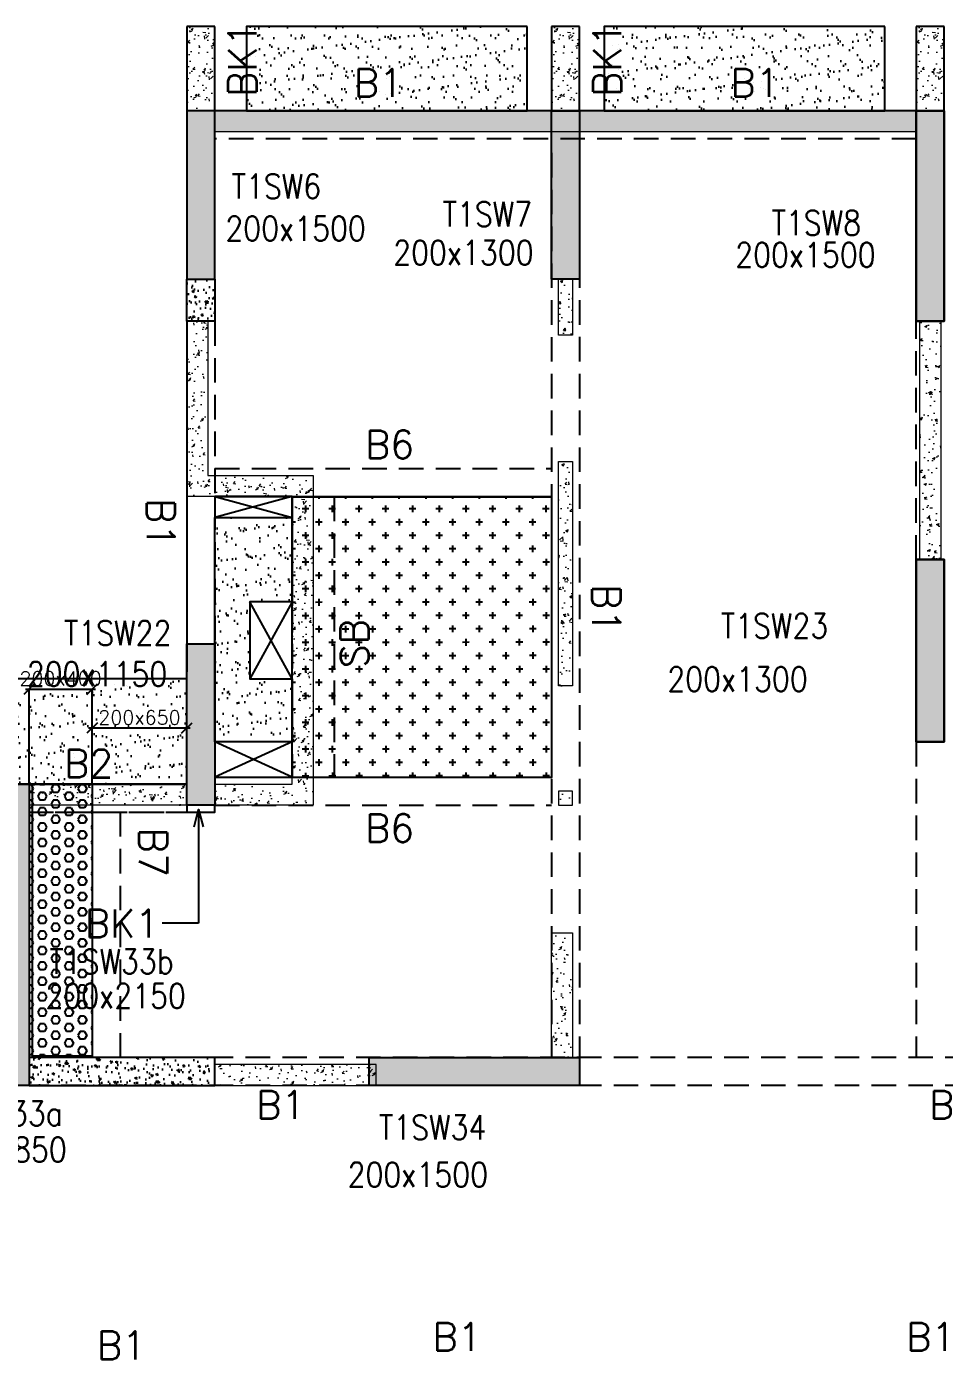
# Model space of a CAD drawing. Header units: millimetres. Extents: x 1078357 to 2594950, y -4969473 to -4636555.
# Drawn here: x 1941234 to 1947776, y -4662105 to -4652604 of the extents above; entities that cross this region are included whole.
import ezdxf

# ---------------------------------------------------------------- set-up
doc = ezdxf.new("R2010")
doc.units = ezdxf.units.MM
doc.header["$PDMODE"] = 35
for name, pattern in [('CONTINOUS', [0]), ('HIDDEN', [0.375, 0.25, -0.125]), ('New Retail block$0$CONTINOUS', [0])]:
    doc.linetypes.add(name, pattern=pattern)
doc.layers.get('0').update_dxf_attribs({"lineweight": 0})
doc.layers.get('Defpoints').update_dxf_attribs({"lineweight": 0})
for name, color, linetype, lineweight in [('A-_ANOTDIMA_D-', 6, 'Continuous', 13), ('COL. NO.', 30, 'Continuous', 25), ('COL. SIZE', 7, 'Continuous', 25), ('DIM', 9, 'Continuous', 25), ('HATCH', 8, 'Continuous', 30), ('RCC UPSTAND', 43, 'Continuous', 30), ('S-NON STR RCC WALL', 8, 'Continuous', 0)]:
    doc.layers.add(name, color=color, linetype=linetype, lineweight=lineweight)
for name, color, linetype in [('B-200x325', 201, 'HIDDEN'), ('B-200x375', 41, 'HIDDEN'), ('B-200x400', 44, 'HIDDEN'), ('B-200x650', 241, 'HIDDEN'), ('B-300xSLAB THK.', 151, 'Continuous'), ('BK1-200x650', 241, 'HIDDEN'), ('DC BEAM NO.', 7, 'Continuous'), ('DROP SLAB', 8, 'Continuous'), ('NON STR. RCC WALL', 6, 'Continuous'), ('S-COLUMN_SHEAR WALL', 1, 'Continuous'), ('S-PROJECTION', 54, 'New Retail block$0$CONTINOUS'), ('SLAB FOLD', 8, 'Continuous')]:
    doc.layers.add(name, color=color, linetype=linetype)
doc.styles.add('Roman', font='romans')
doc.styles.add('ROMANS', font='romans.shx', dxfattribs={"width": 0.85})
doc.dimstyles.new('HARESH', dxfattribs={"dimtxt": 150, "dimasz": 75, "dimexe": 0, "dimexo": 0, "dimgap": 25, "dimtad": 1, "dimdec": 0, "dimdsep": 46, "dimtxsty": 'Roman', "dimblk": 'OBLIQUE', "dimcen": 225, "dimdle": 25, "dimclrd": 2, "dimclre": 2, "dimclrt": 7, "dimadec": 8, "dimazin": 1, "dimtfac": 1, "dimtdec": 0, "dimtmove": 0, "dimatfit": 0, "dimfxl": 1, "dimlwd": -1, "dimlwe": -1, "dimarcsym": 0})
pattern_1 = [(50, (-4410069.28, 23210408.14), (182.184669, -15.9390855), [19.05, -209.55]), (355, (-4410069.28, 23210408.14), (-35.2434214, 191.0568452), [15.24, -167.6405842]), (100.4514447, (-4410054.1, 23210406.81), (146.9412471, 175.1177519), [16.1900088, -178.0902446]), (46.1842, (-4410069.28, 23210458.94), (271.0790409, -42.042328), [28.575, -314.325]), (96.6355576, (-4410046.7, 23210455.44), (237.404134, 247.4261246), [24.2850231, -267.1356082]), (351.1841512, (-4410069.28, 23210458.94), (237.404134, 247.4261246), [22.859967, -251.459732]), (21, (-4410043.88, 23210446.24), (151.6143913, -102.2651982), [19.05, -209.55]), (326, (-4410043.88, 23210446.24), (61.8020283, 184.1879661), [15.24, -167.64]), (71.451445, (-4410031.24, 23210437.72), (213.4164193, 81.9227689), [16.1900088, -178.0899376]), (37.5, (-4410069.28, 23210408.14), (3.08860325, 84.55503887), [0, -165.608, 0, -170.18, 0, -168.275]), (7.5, (-4410069.28, 23210408.14), (66.8196625, 100.18057482), [0, -97.028, 0, -161.798, 0, -64.135]), (327.5, (-4410125.92, 23210408.14), (135.59059517, -5.728744), [0, -63.5, 0, -198.12, 0, -262.89]), (317.5, (-4410151.32, 23210408.14), (148.1291814, 25.42649103), [0, -82.55, 0, -131.572, 0, -186.69])]

# ---------------------------------------------------------------- blocks, each defined once
blk = doc.blocks.new('_Oblique')
at = {"color": 0, "linetype": 'ByBlock', "lineweight": -2}
blk.add_line((-0.5, -0.5), (0.5, 0.5), dxfattribs=at)
blk = doc.blocks.new('*D1474')
at = {"layer": 'Defpoints', "color": 0, "ltscale": 700, "transparency": 16777216}
for p in [(1941701.3, -4657327.1), (1941251.2, -4658003.8, 0), (1941701.3, -4658003.8, 0)]:
    blk.add_point(p, dxfattribs=at)
at = {"layer": 'DIM', "color": 2, "ltscale": 700, "transparency": 16777216}
for p, q in [((1941226.2, -4657327.1), (1941726.3, -4657327.1)), ((1941251.2, -4658003.8), (1941251.2, -4657327.1)), ((1941701.3, -4658003.8), (1941701.3, -4657327.1))]:
    blk.add_line(p, q, dxfattribs=at)
at = {"layer": 'DIM', "color": 2, "ltscale": 700, "transparency": 16777216, "xscale": 75, "yscale": 75, "zscale": 75, "rotation": 180}
blk.add_blockref('_Oblique', (1941251.2, -4657327.1), dxfattribs=at)
at = {"layer": 'DIM', "color": 2, "ltscale": 700, "transparency": 16777216, "xscale": 75, "yscale": 75, "zscale": 75}
blk.add_blockref('_Oblique', (1941701.3, -4657327.1), dxfattribs=at)
at = {"layer": 'DIM', "color": 7, "ltscale": 700, "transparency": 16777216, "insert": (1941476.3, -4657252.1), "char_height": 150, "attachment_point": 5, "style": 'Roman'}
blk.add_mtext('{\\H0.666667x;200x400}', dxfattribs=at)
blk = doc.blocks.new('*D1475')
at = {"layer": 'Defpoints', "color": 0, "ltscale": 700, "transparency": 16777216}
for p in [(1942376.2, -4657603.7), (1941701.3, -4658003.8, 0), (1942376.2, -4658003.8, 0)]:
    blk.add_point(p, dxfattribs=at)
at = {"layer": 'DIM', "color": 2, "ltscale": 700, "transparency": 16777216}
for p, q in [((1941676.3, -4657603.7), (1942401.2, -4657603.7)), ((1941701.3, -4658003.8), (1941701.3, -4657603.7)), ((1942376.2, -4658003.8), (1942376.2, -4657603.7))]:
    blk.add_line(p, q, dxfattribs=at)
at = {"layer": 'DIM', "color": 2, "ltscale": 700, "transparency": 16777216, "xscale": 75, "yscale": 75, "zscale": 75, "rotation": 180}
blk.add_blockref('_Oblique', (1941701.3, -4657603.7), dxfattribs=at)
at = {"layer": 'DIM', "color": 2, "ltscale": 700, "transparency": 16777216, "xscale": 75, "yscale": 75, "zscale": 75}
blk.add_blockref('_Oblique', (1942376.2, -4657603.7), dxfattribs=at)
at = {"layer": 'DIM', "color": 7, "ltscale": 700, "transparency": 16777216, "insert": (1942038.8, -4657528.7), "char_height": 150, "attachment_point": 5, "style": 'Roman'}
blk.add_mtext('{\\H0.666667x;200x650}', dxfattribs=at)
blk = doc.blocks.new('G$CD63B60BD')
at = {"layer": 'COL. NO.', "linetype": 'Continuous', "style": 'ROMANS', "width": 0.85}
for s, p in [('T1SW6', (13370.2, 15274.3, -320.4)), ('T1SW7', (14874.5, 15075.4, -320.4)), ('T1SW8', (17218.7, 15013.4, -320.4)), ('T1SW22', (12175.1, 12089.1, -320.4)), ('T1SW23', (16857.3, 12140.3, -320.4)), ('T1SW33b', (12070.9, 9747.2, -320.4)), ('T1SW33a', (11279.4, 8663.7, -320.4)), ('T1SW34', (14420.4, 8565.4, -320.4))]:
    blk.add_text(s, height=175, dxfattribs=at).set_placement(p)
at = {"layer": 'COL. SIZE', "linetype": 'Continuous', "style": 'ROMANS', "width": 0.85}
for s, p in [('200x1500', (13325.1, 14973.2, -320.4)), ('200x1300', (14521.5, 14801.5, -320.4)), ('200x1500', (16959.4, 14785.6, -320.4)), ('200x1150', (11909.6, 11797.3, -320.4)), ('200x1300', (16475.4, 11760.5, -320.4)), ('200x2150', (12042.4, 9502, -320.4)), ('200x2850', (11193.5, 8406.3, -320.4)), ('200x1500', (14196.5, 8227.7, -320.4))]:
    blk.add_text(s, height=175, dxfattribs=at).set_placement(p)

msp = doc.modelspace()

# ---------------------------------------------------------------- hatches: boundary and pattern name
at = {"layer": 'DROP SLAB'}
h = msp.add_hatch(dxfattribs=at)
h.set_pattern_fill('CROSS', color=8, scale=15, angle=0.03079)
h.set_pattern_definition([(180.03079016, (-2432315.24, 14068521.8), (-95.1987999, -95.3011726), [47.625, -142.875]), (270.03079016, (-2432339.07, 14068545.6), (95.3011726, -95.1987999), [47.625, -142.875])])
h.paths.add_polyline_path([(1943126.2, -4655956.6), (1944976.2, -4655956.6), (1944976.2, -4657956.4), (1943126.2, -4657956.4)])
at = {"layer": 'HATCH'}
h = msp.add_hatch(dxfattribs=at)
h.set_pattern_fill('AR-SAND', color=8, scale=3, angle=179.97015)
h.set_pattern_definition([(37.4701541, (-910907.12, 9334366.43), (-4.7236114, 146.8264517), [0, -115.824, 0, -129.54, 0, -123.825]), (7.4701541, (-910907.12, 9334366.43), (134.9689868, 214.9772528), [0, -62.484, 0, -104.394, 0, -40.005]), (327.4701541, (-911000.84, 9334366.48), (237.2979035, 0.3075449), [0, -38.1, 0, -137.16, 0, -179.07]), (317.4701541, (-911000.84, 9334366.48), (229.1017424, 66.759465), [0, -19.05, 0, -89.916, 0, -102.87])])
h.paths.add_polyline_path([(1944801.4, -4652603.8), (1942801.4, -4652603.8), (1942801.4, -4653203.8), (1944801.4, -4653203.8)])
h = msp.add_hatch(dxfattribs=at)
h.set_pattern_fill('AR-SAND', color=8, scale=3, angle=179.97015)
h.set_pattern_definition([(37.4701541, (-913457.12, 9334366.43), (-4.7236114, 146.8264517), [0, -115.824, 0, -129.54, 0, -123.825]), (7.4701541, (-913457.12, 9334366.43), (134.9689868, 214.9772528), [0, -62.484, 0, -104.394, 0, -40.005]), (327.4701541, (-913550.84, 9334366.48), (237.2979035, 0.3075449), [0, -38.1, 0, -137.16, 0, -179.07]), (317.4701541, (-913550.84, 9334366.48), (229.1017424, 66.759465), [0, -19.05, 0, -89.916, 0, -102.87])])
h.paths.add_polyline_path([(1947351.4, -4652603.8), (1945351.4, -4652603.8), (1945351.4, -4653203.8), (1947351.4, -4653203.8)])
h = msp.add_hatch(dxfattribs=at)
h.set_pattern_fill('AR-SAND', color=8, scale=3, angle=179.97015)
h.set_pattern_definition([(37.47015413, (-3092306.78, 18702404.82), (-4.72361136, 146.8264517), [0, -115.824, 0, -129.54, 0, -123.825]), (7.4701541, (-3092306.78, 18702404.82), (134.9689868, 214.9772528), [0, -62.484, 0, -104.394, 0, -40.005]), (327.4701541, (-3092400.51, 18702404.87), (237.2979035, 0.3075449), [0, -38.1, 0, -137.16, 0, -179.07]), (317.4701541, (-3092400.5, 18702404.87), (229.1017424, 66.759465), [0, -19.05, 0, -89.916, 0, -102.87])])
h.paths.add_polyline_path([(1942576.2, -4656103.8), (1943126.2, -4656103.8), (1943126.2, -4656703.8), (1942826.2, -4656703.8), (1942826.2, -4657253.8), (1943126.2, -4657253.7), (1943126.2, -4657703.8), (1942576.2, -4657703.8)])
h = msp.add_hatch(dxfattribs=at)
h.set_pattern_fill('AR-SAND', color=8, scale=3, angle=179.97015)
h.set_pattern_definition([(37.4701541, (-2002831.74, 14018385.62), (-4.72361136, 146.8264517), [0, -115.824, 0, -129.54, 0, -123.825]), (7.4701541, (-2002831.74, 14018385.62), (134.9689868, 214.9772528), [0, -62.484, 0, -104.394, 0, -40.005]), (327.4701541, (-2002925.47, 14018385.67), (237.2979035, 0.3075449), [0, -38.1, 0, -137.16, 0, -179.07]), (317.4701541, (-2002925.47, 14018385.67), (229.1017424, 66.759465), [0, -19.05, 0, -89.916, 0, -102.87])])
h.paths.add_polyline_path([(1942376.2, -4657253.8), (1939926.2, -4657253.8), (1939926.5, -4658003.8), (1942376.5, -4658003.8)])
h = msp.add_hatch(dxfattribs=at)
h.set_pattern_fill('AR-SAND', color=8, scale=3, angle=179.97015)
h.set_pattern_definition([(37.4701541, (-2002831.83, 14018385.62), (-4.72361136, 146.8264517), [0, -115.824, 0, -129.54, 0, -123.825]), (7.4701541, (-2002831.83, 14018385.62), (134.9689868, 214.9772528), [0, -62.484, 0, -104.394, 0, -40.005]), (327.4701541, (-2002925.56, 14018385.67), (237.2979035, 0.3075449), [0, -38.1, 0, -137.16, 0, -179.07]), (317.4701541, (-2002925.56, 14018385.67), (229.1017424, 66.759465), [0, -19.05, 0, -89.916, 0, -102.87])])
h.paths.add_polyline_path([(1942376.4, -4657403.8), (1939926.4, -4657403.8), (1939926.4, -4658003.8), (1942376.4, -4658003.8)])
at = {"layer": 'RCC UPSTAND'}
h = msp.add_hatch(dxfattribs=at)
h.set_pattern_fill('AR-CONC', color=8, scale=20, angle=90)
h.set_pattern_definition([(140, (-1265623.9, -7193148.3), (12.550427, 143.4520365), [15, -165]), (85, (-1265623.9, -7193148.3), (-150.438427, -27.7502667), [12, -132]), (190.4514445, (-1265622.85, -7193136.35), (-137.887998, 115.7017693), [12.7480384, -140.2284224]), (136.1842, (-1265663.9, -7193148.3), (33.103856, 213.448266), [22.5, -247.5]), (186.6356355, (-1265661.14, -7193130.51), (-194.82372, 186.932389), [19.122068, -210.342752]), (81.184164, (-1265663.9, -7193148.3), (-194.82372, 186.932389), [18, -198]), (111, (-1265653.9, -7193128.3), (80.523778, 119.3814104), [15, -165]), (56, (-1265653.9, -7193128.3), (-145.030009, 48.6630664), [12, -132]), (161.4514447, (-1265647.19, -7193118.35), (-64.5062306, 168.0444753), [12.748038, -140.2284224]), (127.5, (-1265623.897, -7193148.3), (-66.57877077, 2.43197106), [0, -130.4, 0, -134, 0, -132.5]), (97.5, (-1265623.9, -7193148.3), (-78.8823424, 52.6139075), [0, -76.4, 0, -127.4, 0, -50.5]), (57.5, (-1265623.897, -7193192.9), (4.51097435, 106.7644872), [0, -50, 0, -156, 0, -207]), (47.5, (-1265623.9, -7193212.9), (-20.0209965, 116.6372339), [0, -65, 0, -103.6, 0, -147])])
h.paths.add_polyline_path([(1942576.1, -4654403.8), (1942576.1, -4654703.8), (1942376.2, -4654703.8), (1942376.2, -4654403.8)])
h = msp.add_hatch(dxfattribs=at)
h.set_pattern_fill('AR-CONC', color=8, scale=20, angle=270)
h.set_pattern_definition([(320, (5153172.08, -2123311.08), (-12.550427, -143.4520365), [15, -165]), (265, (5153172.08, -2123311.08), (150.438427, 27.7502667), [12, -132]), (10.4514445, (5153171.03, -2123323.03), (137.887998, -115.7017693), [12.7480384, -140.2284224]), (316.1842, (5153212.08, -2123311.08), (-33.103856, -213.448266), [22.5, -247.5]), (6.6356355, (5153209.32, -2123328.87), (194.82372, -186.932389), [19.122068, -210.342752]), (261.184164, (5153212.08, -2123311.08), (194.82372, -186.932389), [18, -198]), (291, (5153202.08, -2123331.08), (-80.523778, -119.3814104), [15, -165]), (236, (5153202.08, -2123331.08), (145.030009, -48.6630664), [12, -132]), (341.4514447, (5153195.37, -2123341.03), (64.5062306, -168.0444753), [12.748038, -140.2284224]), (307.5, (5153172.08, -2123311.08), (66.57877077, -2.43197106), [0, -130.4, 0, -134, 0, -132.5]), (277.5, (5153172.08, -2123311.08), (78.8823424, -52.6139075), [0, -76.4, 0, -127.4, 0, -50.5]), (237.5, (5153172.08, -2123266.48), (-4.51097435, -106.7644872), [0, -50, 0, -156, 0, -207]), (227.5, (5153172.08, -2123246.48), (20.0209965, -116.6372339), [0, -65, 0, -103.6, 0, -147])])
h.paths.add_polyline_path([(1942576.2, -4659954.3), (1941251.2, -4659954), (1941251.2, -4660153.5), (1942576.2, -4660153.7)])
at = {"layer": 'S-COLUMN_SHEAR WALL', "lineweight": 25, "extrusion": (1.00316e-06, 1.91639e-11, 1)}
h = msp.add_hatch(color=1, dxfattribs=at)
h.dxf.hatch_style = 1
h.paths.add_polyline_path([(1942576.2, -4653203.8), (1942376.2, -4653203.8), (1942376.2, -4654403.8), (1942576.2, -4654403.8)])
at = {"layer": 'S-COLUMN_SHEAR WALL', "lineweight": 25}
h = msp.add_hatch(color=1, dxfattribs=at)
h.dxf.hatch_style = 1
h.paths.add_polyline_path([(1944976.2, -4654403.9), (1945176.2, -4654403.9), (1945176.2, -4653203.8), (1944976.2, -4653203.8)])
at = {"layer": 'S-COLUMN_SHEAR WALL', "lineweight": 25, "extrusion": (1.00316e-06, 1.91639e-11, 1)}
h = msp.add_hatch(color=1, dxfattribs=at)
h.dxf.hatch_style = 1
h.paths.add_polyline_path([(1947776.2, -4653203.8), (1947576.2, -4653203.8), (1947576.2, -4654703.8), (1947776.2, -4654703.8)])
at = {"layer": 'S-COLUMN_SHEAR WALL', "lineweight": 25, "extrusion": (-1.00316e-06, 2.11765e-11, 1)}
h = msp.add_hatch(color=1, dxfattribs=at)
h.dxf.hatch_style = 1
h.paths.add_polyline_path([(1947576.2, -4653203.8), (1947776.2, -4653203.8), (1947776.2, -4654703.8), (1947576.2, -4654703.8)])
at = {"layer": 'S-COLUMN_SHEAR WALL', "lineweight": 25, "extrusion": (1.00316e-06, 1.91639e-11, 1)}
h = msp.add_hatch(color=1, dxfattribs=at)
h.dxf.hatch_style = 1
h.paths.add_polyline_path([(1947776.2, -4657703.8), (1947576.2, -4657703.8), (1947576.2, -4656403.8), (1947776.2, -4656403.8)])
at = {"layer": 'S-COLUMN_SHEAR WALL', "lineweight": 25, "extrusion": (-1.00316e-06, 2.11765e-11, 1)}
h = msp.add_hatch(color=1, dxfattribs=at)
h.dxf.hatch_style = 1
h.paths.add_polyline_path([(1947576.2, -4657703.8), (1947776.2, -4657703.8), (1947776.2, -4656403.8), (1947576.2, -4656403.8)])
at = {"layer": 'S-COLUMN_SHEAR WALL', "lineweight": 25, "extrusion": (1.00316e-06, 1.91639e-11, 1)}
h = msp.add_hatch(color=1, dxfattribs=at)
h.dxf.hatch_style = 1
h.paths.add_polyline_path([(1942576.2, -4658153.8), (1942376.2, -4658153.8), (1942376.2, -4657003.8), (1942576.2, -4657003.8)])
at = {"layer": 'S-COLUMN_SHEAR WALL', "lineweight": 25}
h = msp.add_hatch(color=1, dxfattribs=at)
h.dxf.hatch_style = 1
h.paths.add_polyline_path([(1941051.2, -4658003.8), (1941251.2, -4658003.8), (1941251.2, -4660153.8), (1941051.2, -4660153.8)])
h = msp.add_hatch(color=1, dxfattribs=at)
h.dxf.hatch_style = 1
h.paths.add_polyline_path([(1943676.2, -4659953.8), (1945176.2, -4659953.8), (1945176.2, -4660153.8), (1943676.2, -4660153.8)])
at = {"layer": 'S-NON STR RCC WALL'}
h = msp.add_hatch(dxfattribs=at)
h.set_pattern_fill('AR-CONC', color=256, angle=180)
h.set_pattern_definition([(50, (-6591468.55, 32902484.4), (182.184669, -15.93908554), [19.05, -209.55]), (355, (-6591468.55, 32902484.4), (-35.2434214, 191.0568452), [15.24, -167.6405842]), (100.4514447, (-6591453.37, 32902483.08), (146.9412471, 175.1177519), [16.1900088, -178.0902446]), (46.1842, (-6591468.55, 32902535.2), (271.0790409, -42.0423279), [28.575, -314.325]), (96.6355576, (-6591445.96, 32902531.7), (237.404134, 247.4261246), [24.2850231, -267.1356082]), (351.1841512, (-6591468.55, 32902535.2), (237.404134, 247.4261246), [22.859967, -251.459732]), (21, (-6591443.15, 32902522.5), (151.61439127, -102.2651982), [19.05, -209.55]), (326, (-6591443.15, 32902522.5), (61.80202835, 184.1879661), [15.24, -167.64]), (71.451445, (-6591430.52, 32902513.98), (213.4164193, 81.9227689), [16.1900088, -178.0899376]), (37.5, (-6591468.55, 32902484.404), (3.08860325, 84.55503887), [0, -165.608, 0, -170.18, 0, -168.275]), (7.5, (-6591468.55, 32902484.4), (66.8196625, 100.18057482), [0, -97.028, 0, -161.798, 0, -64.135]), (327.5, (-6591525.19, 32902484.404), (135.59059517, -5.72874399), [0, -63.5, 0, -198.12, 0, -262.89]), (317.5, (-6591550.59, 32902484.4), (148.1291814, 25.42649103), [0, -82.55, 0, -131.572, 0, -186.69])])
h.paths.add_polyline_path([(1942576.2, -4653203.8), (1942576.2, -4652603.8), (1942376.2, -4652603.8), (1942376.2, -4653203.8), (1942576.2, -4653203.8)], is_closed=False)
h = msp.add_hatch(dxfattribs=at)
h.set_pattern_fill('AR-CONC', color=256, angle=180)
h.set_pattern_definition([(50, (-6588868.57, 32902484.41), (182.184669, -15.93908554), [19.05, -209.55]), (355, (-6588868.57, 32902484.4), (-35.2434214, 191.0568452), [15.24, -167.6405842]), (100.4514447, (-6588853.39, 32902483.08), (146.9412471, 175.1177519), [16.1900088, -178.0902446]), (46.1842, (-6588868.57, 32902535.2), (271.0790409, -42.0423279), [28.575, -314.325]), (96.6355576, (-6588845.98, 32902531.7), (237.404134, 247.4261246), [24.2850231, -267.1356082]), (351.1841512, (-6588868.57, 32902535.2), (237.404134, 247.4261246), [22.859967, -251.459732]), (21, (-6588843.17, 32902522.51), (151.61439127, -102.2651982), [19.05, -209.55]), (326, (-6588843.17, 32902522.5), (61.80202835, 184.1879661), [15.24, -167.64]), (71.451445, (-6588830.54, 32902513.99), (213.4164193, 81.9227689), [16.1900088, -178.0899376]), (37.5, (-6588868.57, 32902484.41), (3.08860325, 84.55503887), [0, -165.608, 0, -170.18, 0, -168.275]), (7.5, (-6588868.57, 32902484.41), (66.8196625, 100.18057482), [0, -97.028, 0, -161.798, 0, -64.135]), (327.5, (-6588925.21, 32902484.41), (135.59059517, -5.72874399), [0, -63.5, 0, -198.12, 0, -262.89]), (317.5, (-6588950.61, 32902484.41), (148.1291814, 25.42649103), [0, -82.55, 0, -131.572, 0, -186.69])])
h.paths.add_polyline_path([(1945176.2, -4653203.8), (1945176.2, -4652603.8), (1944976.2, -4652603.8), (1944976.2, -4653203.8), (1945176.2, -4653203.8)], is_closed=False)
h = msp.add_hatch(dxfattribs=at)
h.set_pattern_fill('AR-CONC', color=256, angle=180)
h.set_pattern_definition([(50, (-6586268.55, 32902484.4), (182.184669, -15.93908554), [19.05, -209.55]), (355, (-6586268.55, 32902484.4), (-35.2434214, 191.0568452), [15.24, -167.6405842]), (100.4514447, (-6586253.37, 32902483.08), (146.9412471, 175.1177519), [16.1900088, -178.0902446]), (46.1842, (-6586268.55, 32902535.2), (271.0790409, -42.0423279), [28.575, -314.325]), (96.6355576, (-6586245.96, 32902531.7), (237.404134, 247.4261246), [24.2850231, -267.1356082]), (351.1841512, (-6586268.55, 32902535.2), (237.404134, 247.4261246), [22.859967, -251.459732]), (21, (-6586243.15, 32902522.5), (151.61439127, -102.2651982), [19.05, -209.55]), (326, (-6586243.15, 32902522.5), (61.80202835, 184.1879661), [15.24, -167.64]), (71.451445, (-6586230.52, 32902513.98), (213.4164193, 81.9227689), [16.1900088, -178.0899376]), (37.5, (-6586268.55, 32902484.404), (3.08860325, 84.55503887), [0, -165.608, 0, -170.18, 0, -168.275]), (7.5, (-6586268.55, 32902484.4), (66.8196625, 100.18057482), [0, -97.028, 0, -161.798, 0, -64.135]), (327.5, (-6586325.19, 32902484.404), (135.59059517, -5.72874399), [0, -63.5, 0, -198.12, 0, -262.89]), (317.5, (-6586350.59, 32902484.4), (148.1291814, 25.42649103), [0, -82.55, 0, -131.572, 0, -186.69])])
h.paths.add_polyline_path([(1947776.2, -4653203.8), (1947776.2, -4652603.8), (1947576.2, -4652603.8), (1947576.2, -4653203.8), (1947776.2, -4653203.8)], is_closed=False)
h = msp.add_hatch(dxfattribs=at)
h.set_pattern_fill('AR-CONC', color=256, angle=180)
h.set_pattern_definition([(50, (-5507294, 27894427.33), (182.184669, -15.93908554), [19.05, -209.55]), (355, (-5507294, 27894427.33), (-35.2434214, 191.0568452), [15.24, -167.6405842]), (100.4514447, (-5507278.81, 27894426), (146.9412471, 175.1177519), [16.1900088, -178.0902446]), (46.1842, (-5507294, 27894478.13), (271.0790409, -42.042328), [28.575, -314.325]), (96.6355576, (-5507271.4, 27894474.62), (237.404134, 247.4261246), [24.2850231, -267.1356082]), (351.1841512, (-5507294, 27894478.13), (237.404134, 247.4261246), [22.859967, -251.459732]), (21, (-5507268.6, 27894465.43), (151.6143913, -102.2651982), [19.05, -209.55]), (326, (-5507268.6, 27894465.43), (61.8020283, 184.1879661), [15.24, -167.64]), (71.451445, (-5507255.96, 27894456.9), (213.4164193, 81.9227689), [16.1900088, -178.0899376]), (37.5, (-5507293.994, 27894427.326), (3.08860325, 84.55503887), [0, -165.608, 0, -170.18, 0, -168.275]), (7.5, (-5507293.99, 27894427.33), (66.8196625, 100.18057482), [0, -97.028, 0, -161.798, 0, -64.135]), (327.5, (-5507350.636, 27894427.326), (135.59059517, -5.72874399), [0, -63.5, 0, -198.12, 0, -262.89]), (317.5, (-5507376.04, 27894427.33), (148.1291814, 25.42649103), [0, -82.55, 0, -131.572, 0, -186.69])])
h.paths.add_polyline_path([(1942579.4, -4653203.8), (1947576.5, -4653203.8), (1947576.5, -4653353.8), (1942579.4, -4653353.8)])
h = msp.add_hatch(dxfattribs=at)
h.set_pattern_fill('AR-CONC', color=256, angle=180)
h.set_pattern_definition([(50, (1945089.44, -4793872.02), (182.18467, -15.93909), [19.05, -209.55]), (355, (1945089.44, -4793872.02), (-35.24342, 191.05685), [15.24, -167.64058]), (100.45144, (1945104.62, -4793873.35), (146.94125, 175.11775), [16.19, -178.09024]), (46.1842, (1945089.44, -4793821.22), (271.07904, -42.04233), [28.575, -314.325]), (96.63556, (1945112.03, -4793824.72), (237.40413, 247.4261), [24.285, -267.1356]), (351.18415, (1945089.44, -4793821.22), (237.40413, 247.4261), [22.85997, -251.45973]), (21, (1945114.84, -4793833.92), (151.61439, -102.2652), [19.05, -209.55]), (326, (1945114.84, -4793833.92), (61.80203, 184.18797), [15.24, -167.64]), (71.45144, (1945127.47, -4793842.44), (213.41642, 81.92277), [16.19, -178.08994]), (37.5, (1945089.44, -4793872.02), (3.088603, 84.55504), [0, -165.608, 0, -170.18, 0, -168.275]), (7.5, (1945089.44, -4793872.02), (66.81966, 100.180575), [0, -97.028, 0, -161.798, 0, -64.135]), (327.5, (1945032.8, -4793872.02), (135.590595, -5.728744), [0, -63.5, 0, -198.12, 0, -262.89]), (317.5, (1945007.4, -4793872.02), (148.12918, 25.42649), [0, -82.55, 0, -131.572, 0, -186.69])])
h.paths.add_polyline_path([(1945026.4, -4654403.8), (1945126.4, -4654403.8), (1945126.4, -4654803.8), (1945026.4, -4654803.8)])
h = msp.add_hatch(dxfattribs=at)
h.set_pattern_fill('AR-CONC', color=256, angle=180)
h.set_pattern_definition(pattern_1)
h.paths.add_polyline_path([(1943276.5, -4655803.8), (1943276.5, -4658153.8), (1942576.5, -4658153.8), (1942576.5, -4658003.8), (1943126.5, -4658003.8), (1943126.5, -4655953.8), (1942376.5, -4655953.8), (1942376.5, -4654703.8), (1942526.5, -4654703.8), (1942526.5, -4655803.8)])
at = {"layer": 'S-NON STR RCC WALL', "ltscale": 700}
h = msp.add_hatch(dxfattribs=at)
h.set_pattern_fill('AR-CONC', color=256)
h.set_pattern_definition([(50, (814485.1, -109569.26), (182.184669, -15.9390855), [19.05, -209.55]), (355, (814485.1, -109569.26), (-35.2434214, 191.056845), [15.24, -167.640584]), (100.4514447, (814500.29, -109570.59), (146.941247, 175.117752), [16.190009, -178.0902446]), (46.1842, (814485.1, -109518.46), (271.079041, -42.042328), [28.575, -314.325]), (96.6355576, (814507.7, -109521.96), (237.404134, 247.426125), [24.285023, -267.135608]), (351.184151, (814485.1, -109518.46), (237.404134, 247.426125), [22.859967, -251.459732]), (21, (814510.5, -109531.16), (151.6143913, -102.265198), [19.05, -209.55]), (326, (814510.5, -109531.16), (61.802028, 184.187966), [15.24, -167.64]), (71.451445, (814523.14, -109539.68), (213.416419, 81.922769), [16.190009, -178.0899376]), (37.5, (814485.104, -109569.26), (3.08860325, 84.5550389), [0, -165.608, 0, -170.18, 0, -168.275]), (7.5, (814485.1, -109569.26), (66.8196625, 100.1805748), [0, -97.028, 0, -161.798, 0, -64.135]), (327.5, (814428.46, -109569.26), (135.5905952, -5.728744), [0, -63.5, 0, -198.12, 0, -262.89]), (317.5, (814403.06, -109569.26), (148.1291814, 25.426491), [0, -82.55, 0, -131.572, 0, -186.69])])
h.paths.add_polyline_path([(1947601.4, -4654703.8), (1947751.4, -4654703.8), (1947751.4, -4656403.8), (1947601.4, -4656403.8)])
at = {"layer": 'S-NON STR RCC WALL'}
h = msp.add_hatch(dxfattribs=at)
h.set_pattern_fill('AR-CONC', color=256, angle=180)
h.set_pattern_definition([(50, (3042314.16, -9477891.21), (182.184669, -15.9390855), [19.05, -209.55]), (355, (3042314.16, -9477891.2), (-35.2434214, 191.056845), [15.24, -167.640584]), (100.4514447, (3042329.34, -9477892.54), (146.941247, 175.117752), [16.190009, -178.0902446]), (46.1842, (3042314.16, -9477840.4), (271.079041, -42.042328), [28.575, -314.325]), (96.6355576, (3042336.75, -9477843.9), (237.404134, 247.426125), [24.285023, -267.135608]), (351.184151, (3042314.16, -9477840.4), (237.404134, 247.426125), [22.859967, -251.459732]), (21, (3042339.56, -9477853.11), (151.6143913, -102.265198), [19.05, -209.55]), (326, (3042339.56, -9477853.1), (61.802028, 184.187966), [15.24, -167.64]), (71.451445, (3042352.19, -9477861.63), (213.416419, 81.922769), [16.190009, -178.0899376]), (37.5, (3042314.156, -9477891.21), (3.08860325, 84.5550389), [0, -165.608, 0, -170.18, 0, -168.275]), (7.5, (3042314.16, -9477891.21), (66.8196625, 100.1805748), [0, -97.028, 0, -161.798, 0, -64.135]), (327.5, (3042257.514, -9477891.21), (135.5905952, -5.728744), [0, -63.5, 0, -198.12, 0, -262.89]), (317.5, (3042232.11, -9477891.21), (148.1291814, 25.426491), [0, -82.55, 0, -131.572, 0, -186.69])])
h.paths.add_polyline_path([(1945026.4, -4655703.8), (1945126.4, -4655703.8), (1945126.4, -4657303.8), (1945026.4, -4657303.8)])
h = msp.add_hatch(dxfattribs=at)
h.set_pattern_fill('AR-CONC', color=256, angle=180)
h.set_pattern_definition(pattern_1)
h.paths.add_polyline_path([(1941251.4, -4658003.8), (1942376.4, -4658003.8), (1942376.4, -4658153.8), (1941251.4, -4658153.8)])
h = msp.add_hatch(dxfattribs=at)
h.set_pattern_fill('AR-CONC', color=256, angle=180)
h.set_pattern_definition([(50, (3042300.94, -9479255.87), (182.184669, -15.9390855), [19.05, -209.55]), (355, (3042300.94, -9479255.87), (-35.2434214, 191.056845), [15.24, -167.640584]), (100.4514447, (3042316.12, -9479257.2), (146.941247, 175.117752), [16.190009, -178.0902446]), (46.1842, (3042300.94, -9479205.07), (271.079041, -42.042328), [28.575, -314.325]), (96.6355576, (3042323.53, -9479208.58), (237.404134, 247.426125), [24.285023, -267.135608]), (351.184151, (3042300.94, -9479205.07), (237.404134, 247.426125), [22.859967, -251.459732]), (21, (3042326.34, -9479217.77), (151.6143913, -102.265198), [19.05, -209.55]), (326, (3042326.34, -9479217.77), (61.802028, 184.187966), [15.24, -167.64]), (71.451445, (3042338.98, -9479226.3), (213.416419, 81.922769), [16.190009, -178.0899376]), (37.5, (3042300.94, -9479255.87), (3.08860325, 84.5550389), [0, -165.608, 0, -170.18, 0, -168.275]), (7.5, (3042300.94, -9479255.87), (66.8196625, 100.1805748), [0, -97.028, 0, -161.798, 0, -64.135]), (327.5, (3042244.3, -9479255.87), (135.5905952, -5.728744), [0, -63.5, 0, -198.12, 0, -262.89]), (317.5, (3042218.9, -9479255.87), (148.1291814, 25.426491), [0, -82.55, 0, -131.572, 0, -186.69])])
h.paths.add_polyline_path([(1945026.4, -4658153.8), (1945126.4, -4658153.8), (1945126.4, -4658053.8), (1945026.4, -4658053.8)])
h = msp.add_hatch(dxfattribs=at)
h.set_pattern_fill('AR-CONC', color=256, angle=180)
h.set_pattern_definition([(50, (-5506558.74, 27894427.32), (182.184669, -15.93908554), [19.05, -209.55]), (355, (-5506558.74, 27894427.32), (-35.2434214, 191.0568452), [15.24, -167.6405842]), (100.4514447, (-5506543.56, 27894425.99), (146.9412471, 175.1177519), [16.1900088, -178.0902446]), (46.1842, (-5506558.74, 27894478.12), (271.0790409, -42.042328), [28.575, -314.325]), (96.6355576, (-5506536.15, 27894474.62), (237.404134, 247.4261246), [24.2850231, -267.1356082]), (351.1841512, (-5506558.74, 27894478.12), (237.404134, 247.4261246), [22.859967, -251.459732]), (21, (-5506533.34, 27894465.42), (151.6143913, -102.2651982), [19.05, -209.55]), (326, (-5506533.34, 27894465.42), (61.8020283, 184.1879661), [15.24, -167.64]), (71.451445, (-5506520.7, 27894456.9), (213.4164193, 81.9227689), [16.1900088, -178.0899376]), (37.5, (-5506558.74, 27894427.32), (3.08860325, 84.55503887), [0, -165.608, 0, -170.18, 0, -168.275]), (7.5, (-5506558.74, 27894427.32), (66.8196625, 100.18057482), [0, -97.028, 0, -161.798, 0, -64.135]), (327.5, (-5506615.38, 27894427.32), (135.59059517, -5.72874399), [0, -63.5, 0, -198.12, 0, -262.89]), (317.5, (-5506640.78, 27894427.32), (148.1291814, 25.42649103), [0, -82.55, 0, -131.572, 0, -186.69])])
h.paths.add_polyline_path([(1944976.4, -4659063.8), (1945126.4, -4659063.8), (1945126.4, -4659953.7), (1944976.4, -4659953.7)])
h = msp.add_hatch(dxfattribs=at)
h.set_pattern_fill('AR-CONC', color=256)
h.set_pattern_definition([(50, (-4410069.28, 23210408.14), (182.184669, -15.9390855), [19.05, -209.55]), (355, (-4410069.28, 23210408.14), (-35.2434214, 191.0568452), [15.24, -167.6405842]), (100.4514447, (-4410054.1, 23210406.81), (146.9412471, 175.1177519), [16.1900088, -178.0902446]), (46.1842, (-4410069.28, 23210458.94), (271.0790409, -42.042328), [28.575, -314.325]), (96.6355576, (-4410046.7, 23210455.44), (237.404134, 247.4261246), [24.2850231, -267.1356082]), (351.1841512, (-4410069.28, 23210458.94), (237.404134, 247.4261246), [22.859967, -251.459732]), (21, (-4410043.88, 23210446.24), (151.6143913, -102.2651982), [19.05, -209.55]), (326, (-4410043.88, 23210446.24), (61.8020283, 184.1879661), [15.24, -167.64]), (71.451445, (-4410031.24, 23210437.72), (213.4164193, 81.9227689), [16.1900088, -178.0899376]), (37.5, (-4410069.28, 23210408.14), (3.08860325, 84.55503887), [0, -165.608, 0, -170.18, 0, -168.275]), (7.5, (-4410069.28, 23210408.14), (66.8196625, 100.18057482), [0, -97.028, 0, -161.798, 0, -64.135]), (327.5, (-4410125.92, 23210408.14), (135.59059517, -5.728744), [0, -63.5, 0, -198.12, 0, -262.89]), (317.5, (-4410151.32, 23210408.14), (148.1291814, 25.42649103), [0, -82.55, 0, -131.572, 0, -186.69])])
h.paths.add_polyline_path([(1943726.4, -4660003.8), (1942576.4, -4660003.8), (1942576.4, -4660153.8), (1943726.4, -4660153.8)])
at = {"layer": 'SLAB FOLD', "ltscale": 1000}
h = msp.add_hatch(dxfattribs=at)
h.set_pattern_fill('HEX', color=8, scale=10, angle=180)
h.set_pattern_definition([(180, (1932026.365, -4471198.795), (-7e-15, -54.992613), [31.75, -63.5]), (300, (1932026.365, -4471198.795), (47.625, 27.496307), [31.75, -63.5]), (240, (1931994.615, -4471198.795), (47.625, -27.496307), [31.75, -63.5])])
h.paths.add_polyline_path([(1941251.6, -4659943.2), (1941701.6, -4659943.2), (1941701.6, -4658003.8), (1941251.6, -4658003.8)])

# ---------------------------------------------------------------- linework, layer by layer
at = {"layer": 'B-200x325', "ltscale": 700}
for p, q in [((1942576.2, -4655754, 0), (1944976.1, -4655754, 0)), ((1942576.3, -4658153.8, 0), (1944976.1, -4658153.8, 0))]:
    msp.add_line(p, q, dxfattribs=at)
at = {"layer": 'B-200x325', "linetype": 'Continuous', "ltscale": 700}
for p, q in [((1942576.2, -4655954, 0), (1944976.1, -4655954, 0)), ((1942576.3, -4657953.8, 0), (1944976.1, -4657953.8, 0))]:
    msp.add_line(p, q, dxfattribs=at)
at = {"layer": 'B-200x375', "linetype": 'Continuous', "ltscale": 700}
msp.add_line((1941701.3, -4658203.8, 0), (1941701.3, -4659943.2, 0), dxfattribs=at)
at = {"layer": 'B-200x375', "ltscale": 700}
msp.add_line((1941901.3, -4658203.8, 0), (1941901.3, -4659953.8), dxfattribs=at)
at = {"layer": 'B-200x400', "linetype": 'Continuous', "ltscale": 500}
msp.add_line((1941701.3, -4658003.8, 0), (1941251.2, -4658003.8, 0), dxfattribs=at)
at = {"layer": 'B-200x400', "linetype": 'HIDDEN', "ltscale": 500}
msp.add_line((1941251.2, -4658203.8, 0), (1941701.3, -4658203.8, 0), dxfattribs=at)
at = {"layer": 'B-200x650', "linetype": 'CONTINOUS', "ltscale": 700}
for p, q in [((1942576.2, -4652603.8, 0), (1942376.2, -4652603.8, 0)), ((1942376.2, -4652603.8, 0), (1942376.2, -4653203.8)), ((1942576.2, -4653203.8), (1942576.2, -4652603.8, 0)), ((1945176.2, -4652603.8, 0), (1944976.2, -4652603.8, 0)), ((1944976.2, -4652603.8, 0), (1944976.2, -4653203.8)), ((1945176.2, -4653203.8), (1945176.2, -4652603.8, 0)), ((1947776.2, -4652603.7, 0), (1947576.2, -4652603.7, 0)), ((1947576.2, -4652603.7, 0), (1947576.2, -4653203.7, 0)), ((1947776.2, -4653203.7, 0), (1947776.2, -4652603.7, 0)), ((1947576.4, -4653203.8, 0), (1942576.4, -4653203.8, 0)), ((1942376.4, -4654703.8, 0), (1942376.4, -4657203.8, 0)), ((1942376.4, -4658003.8, 0), (1939926.4, -4658003.8, 0)), ((1942376.2, -4658003.8, 0), (1941701.3, -4658003.8, 0))]:
    msp.add_line(p, q, dxfattribs=at)
at = {"layer": 'B-200x650', "linetype": 'HIDDEN', "ltscale": 700}
for p, q in [((1947576.4, -4653403.8, 0), (1942576.4, -4653403.8, 0)), ((1944976.4, -4653503.9, 0), (1944976.4, -4659953.7, 0)), ((1945176.4, -4653503.8, 0), (1945176.4, -4659953.7, 0)), ((1942576.4, -4654703.8, 0), (1942576.4, -4657203.8, 0)), ((1947576.4, -4656403.8, 0), (1947576.4, -4654703.8, 0)), ((1947576.4, -4657703.8, 0), (1947576.4, -4659953.7, 0)), ((1941251.4, -4658203.8, 0), (1942376.4, -4658203.8, 0)), ((1941701.3, -4658203.8, 0), (1942376.2, -4658203.8, 0)), ((1953469.8, -4659953.7, 0), (1941251.2, -4659953.7, 0)), ((1953469.8, -4660153.7, 0), (1941251.2, -4660153.7, 0))]:
    msp.add_line(p, q, dxfattribs=at)
at = {"layer": 'B-300xSLAB THK.', "linetype": 'HIDDEN', "ltscale": 700}
for p, q in [((1943126.1, -4655954, 0), (1943126.1, -4657953.8, 0)), ((1943426.1, -4655954, 0), (1943426.1, -4657953.8, 0))]:
    msp.add_line(p, q, dxfattribs=at)
at = {"layer": 'BK1-200x650', "linetype": 'Continuous', "ltscale": 700, "elevation": 0}
msp.add_lwpolyline([(1942576.5, -4658153.8), (1942376.5, -4658153.8), (1942376.5, -4658204), (1942576.5, -4658204)], close=True, dxfattribs=at)
at = {"layer": 'DROP SLAB', "color": 3, "linetype": 'CONTINOUS', "ltscale": 500}
for p, q in [((1942576.2, -4655953.8), (1943126.2, -4656103.8, 0)), ((1943125.4, -4655954, 0), (1942576.2, -4656103.8, 0)), ((1943126.2, -4656703.8), (1942826.2, -4657253.8)), ((1943126.2, -4657253.8), (1942826.2, -4656703.8)), ((1943126.2, -4657953.8, 0), (1942576.2, -4657703.8)), ((1943126.2, -4657703.8), (1942576.4, -4657953.8, 0))]:
    msp.add_line(p, q, dxfattribs=at)
at = {"layer": 'DROP SLAB', "color": 3, "linetype": 'CONTINOUS', "ltscale": 500, "elevation": 0}
for points in [[(1943126.2, -4655954), (1942576.2, -4655954), (1942576.2, -4656103.8), (1943126.2, -4656103.8)], [(1943126.2, -4655956.6), (1944976.2, -4655956.6), (1944976.2, -4657956.4), (1943126.2, -4657956.4)], [(1943126.2, -4656703.8), (1942826.2, -4656703.8), (1942826.2, -4657253.8), (1943126.2, -4657253.8)], [(1943126.2, -4657703.8), (1942576.4, -4657703.8), (1942576.4, -4657953.8), (1943126.2, -4657953.8)]]:
    msp.add_lwpolyline(points, close=True, dxfattribs=at)
at = {"layer": 'NON STR. RCC WALL', "elevation": 0}
for points in [[(1942576.1, -4654403.8), (1942576.1, -4654703.8), (1942376.2, -4654703.8), (1942376.2, -4654403.8)], [(1942576.2, -4659954.3), (1941251.2, -4659954), (1941251.2, -4660153.5), (1942576.2, -4660153.7)]]:
    msp.add_lwpolyline(points, close=True, dxfattribs=at)
at = {"layer": 'S-COLUMN_SHEAR WALL', "color": 1, "lineweight": 25, "extrusion": (1.00316e-06, 1.91639e-11, 1)}
for points, elevation in [([(1942576.2, -4653203.8), (1942376.2, -4653203.8), (1942376.2, -4654403.8), (1942576.2, -4654403.8)], 1.9), ([(1947776.2, -4653203.8), (1947576.2, -4653203.8), (1947576.2, -4654703.8), (1947776.2, -4654703.8)], 1.9), ([(1947776.2, -4657703.8), (1947576.2, -4657703.8), (1947576.2, -4656403.8), (1947776.2, -4656403.8)], 2), ([(1942576.2, -4658153.8), (1942376.2, -4658153.8), (1942376.2, -4657003.8), (1942576.2, -4657003.8)], 1.9)]:
    msp.add_lwpolyline(points, close=True, dxfattribs=dict(at, elevation=elevation))
at = {"layer": 'S-COLUMN_SHEAR WALL', "color": 1, "lineweight": 25, "elevation": 0}
for points in [[(1944976.2, -4653203.8), (1945176.2, -4653203.8), (1945176.2, -4654403.9), (1944976.2, -4654403.9)], [(1941051.2, -4658003.8), (1941251.2, -4658003.8), (1941251.2, -4660153.8), (1941051.2, -4660153.8)], [(1943676.2, -4659953.8), (1945176.2, -4659953.8), (1945176.2, -4660153.8), (1943676.2, -4660153.8)]]:
    msp.add_lwpolyline(points, close=True, dxfattribs=at)
at = {"layer": 'S-COLUMN_SHEAR WALL', "color": 1, "lineweight": 25, "extrusion": (-1.00316e-06, 2.11765e-11, 1), "elevation": -2}
for points in [[(1947576.2, -4653203.8), (1947776.2, -4653203.8), (1947776.2, -4654703.8), (1947576.2, -4654703.8)], [(1947576.2, -4657703.8), (1947776.2, -4657703.8), (1947776.2, -4656403.8), (1947576.2, -4656403.8)]]:
    msp.add_lwpolyline(points, close=True, dxfattribs=at)
at = {"layer": 'S-NON STR RCC WALL', "elevation": 0}
for points in [[(1942579.4, -4653203.8), (1947576.5, -4653203.8), (1947576.5, -4653353.8), (1942579.4, -4653353.8)], [(1945026.4, -4654403.8), (1945126.4, -4654403.8), (1945126.4, -4654803.8), (1945026.4, -4654803.8)], [(1943276.5, -4655803.8), (1943276.5, -4658153.8), (1942576.5, -4658153.8), (1942576.5, -4658003.8), (1943126.5, -4658003.8), (1943126.5, -4655953.8), (1942376.5, -4655953.8), (1942376.5, -4654703.8), (1942526.5, -4654703.8), (1942526.5, -4655803.8)], [(1941251.4, -4658003.8), (1942376.4, -4658003.8), (1942376.4, -4658153.8), (1941251.4, -4658153.8)]]:
    msp.add_lwpolyline(points, close=True, dxfattribs=at)
at = {"layer": 'S-NON STR RCC WALL', "ltscale": 700, "elevation": 0}
for points in [[(1947601.4, -4654703.8), (1947751.4, -4654703.8), (1947751.4, -4656403.8), (1947601.4, -4656403.8)], [(1945026.4, -4655703.8), (1945126.4, -4655703.8), (1945126.4, -4657303.8), (1945026.4, -4657303.8)], [(1945026.4, -4658153.8), (1945126.4, -4658153.8), (1945126.4, -4658053.8), (1945026.4, -4658053.8)], [(1944976.4, -4659063.8), (1945126.4, -4659063.8), (1945126.4, -4659953.7), (1944976.4, -4659953.7)], [(1943726.4, -4660003.8), (1942576.4, -4660003.8), (1942576.4, -4660153.8), (1943726.4, -4660153.8)]]:
    msp.add_lwpolyline(points, close=True, dxfattribs=at)
at = {"layer": 'S-PROJECTION', "elevation": 0}
for points in [[(1944801.4, -4652603.8), (1942801.4, -4652603.8), (1942801.4, -4653203.8), (1944801.4, -4653203.8)], [(1947351.4, -4652603.8), (1945351.4, -4652603.8), (1945351.4, -4653203.8), (1947351.4, -4653203.8)], [(1942376.2, -4657253.8), (1939926.2, -4657253.8), (1939926.5, -4658003.8), (1942376.5, -4658003.8)]]:
    msp.add_lwpolyline(points, close=True, dxfattribs=at)
at = {"layer": 'SLAB FOLD', "color": 8, "ltscale": 1000, "elevation": 0}
msp.add_lwpolyline([(1942576.2, -4656103.8), (1943126.2, -4656103.8), (1943126.2, -4656703.8), (1942826.2, -4656703.8), (1942826.2, -4657253.8), (1943126.2, -4657253.7), (1943126.2, -4657703.8), (1942576.2, -4657703.8), (1942576.2, -4656103.8)], dxfattribs=at)
msp.add_lwpolyline([(1941701.4, -4659943.2), (1941276, -4659943.2), (1941276, -4658003.8), (1941701.4, -4658003.8)], close=True, dxfattribs=at)

# ---------------------------------------------------------------- block references
at = {"layer": 'A-_ANOTDIMA_D-', "color": 2, "ltscale": 700}
msp.add_blockref('G$CD63B60BD', (1929326.2, -4669103.8, 0), dxfattribs=at)

# ---------------------------------------------------------------- texts
at = {"layer": 'B-200x325', "linetype": 'Continuous', "ltscale": 700, "style": 'ROMANS'}
for p in [(1943645.7, -4655681.9, -2.7), (1943645.7, -4658419.1, -2.7)]:
    msp.add_text('B6', height=200, rotation=359.99866, dxfattribs=at).set_placement(p)
at = {"layer": 'B-200x375', "linetype": 'Continuous', "ltscale": 700, "style": 'ROMANS'}
msp.add_text('B7', height=200, rotation=269.99866, dxfattribs=at).set_placement((1942036.1, -4658315.9, -2.7))
at = {"layer": 'B-200x650', "linetype": 'CONTINOUS', "ltscale": 700, "style": 'ROMANS'}
for p in [(1942871.9, -4653103.4, 50), (1945471.9, -4653103.4, 50)]:
    msp.add_text('BK1', height=200, rotation=90, dxfattribs=at).set_placement(p)
at = {"layer": 'B-200x650', "linetype": 'HIDDEN', "ltscale": 500, "style": 'ROMANS'}
for rotation, p in [(359.99906, (1943565.9, -4653103.4, -2.7)), (359.99906, (1946250, -4653103.4, -2.7)), (269.99906, (1942090.4, -4655966, -2.7)), (269.99906, (1945266.9, -4656578.8, -2.7)), (359.99906, (1942870.1, -4660391.1, -2.7)), (359.99906, (1947667.1, -4660391, -2.7)), (359.99906, (1941734.3, -4662105.4, -2.7)), (359.99906, (1944127.5, -4662044.1, -2.7)), (359.99906, (1947503.5, -4662044.1, -2.7))]:
    msp.add_text('B1', height=200, rotation=rotation, dxfattribs=at).set_placement(p)
at = {"layer": 'B-300xSLAB THK.', "linetype": 'Continuous', "ltscale": 700, "style": 'ROMANS'}
msp.add_text('SB', height=200, rotation=90.00094, dxfattribs=at).set_placement((1943670.8, -4657178.1, -2.7))
at = {"layer": 'BK1-200x650', "linetype": 'Continuous', "ltscale": 700, "style": 'ROMANS'}
msp.add_text('BK1', height=200, rotation=0.00094, dxfattribs=at).set_placement((1941647.6, -4659097.8, -2.7))
at = {"layer": 'DC BEAM NO.', "linetype": 'Continuous', "ltscale": 500, "style": 'ROMANS'}
msp.add_text('B2', height=200, dxfattribs=at).set_placement((1941500.7, -4657956.7, -2.7))

# ---------------------------------------------------------------- dimensions: what is measured, and where the dimension line sits
at = {"layer": 'DIM', "ltscale": 700}
dim = msp.add_linear_dim(base=(1941701.3, -4657327.1, 0), p1=(1941251.2, -4658003.8, 0), p2=(1941701.3, -4658003.8, 0), text='{\\H0.666667x;200x400}', dimstyle='HARESH', override={"dimtxsty": 'Roman'}, dxfattribs=at)
dim.commit()
dim.dimension.update_dxf_attribs({"geometry": '*D1474', "text_midpoint": (1941476.3, -4657327.1, 0), "dimtype": 160})
dim = msp.add_linear_dim(base=(1942376.2, -4657603.7, 0), p1=(1941701.3, -4658003.8, 0), p2=(1942376.2, -4658003.8, 0), text='{\\H0.666667x;200x650}', dimstyle='HARESH', override={"dimtxsty": 'Roman', "dimtmove": 1}, dxfattribs=at)
dim.commit()
dim.dimension.update_dxf_attribs({"geometry": '*D1475', "text_midpoint": (1942038.8, -4657528.7, 0)})

# ---------------------------------------------------------------- leaders
at = {"layer": 'BK1-200x650', "linetype": 'Continuous', "ltscale": 700}
msp.add_leader([(1942460, -4658184.1, 0), (1942460, -4658995.5, 0), (1942201.2, -4658995.5, 0)], dimstyle='HARESH', override={"dimasz": 125, "dimgap": 25, "dimtad": 0, "dimldrblk": 'Open30'}, dxfattribs=at)

doc.saveas('drawing.dxf')
